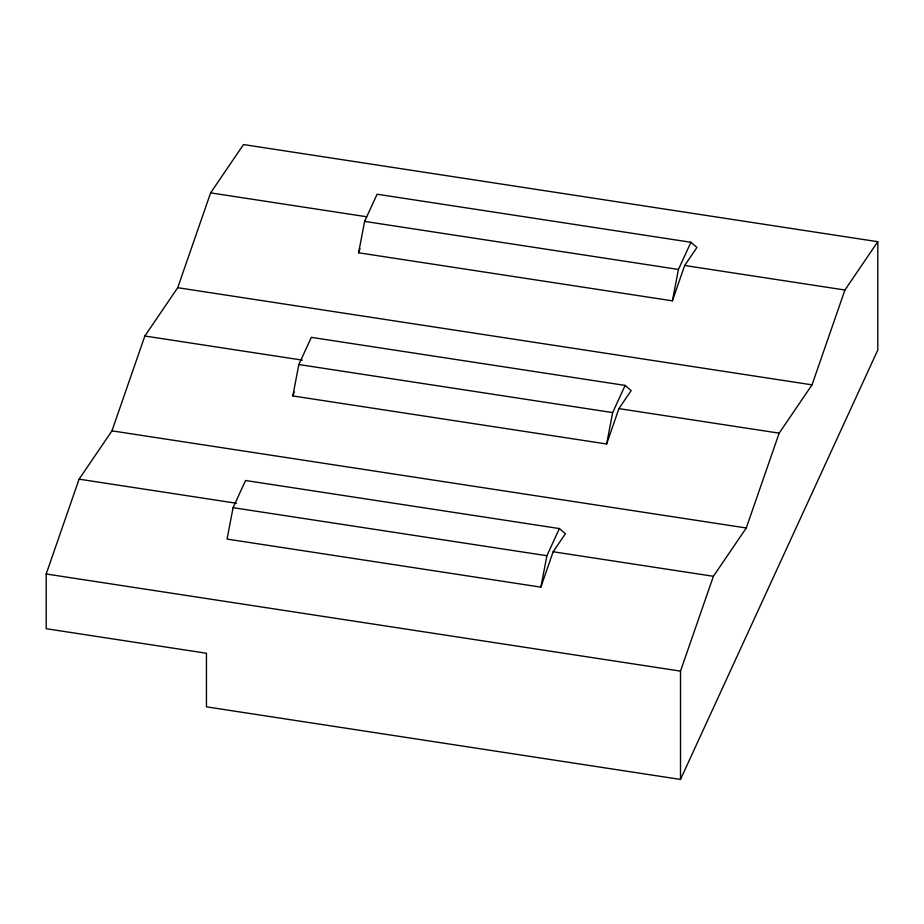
<?xml version="1.0" encoding="UTF-8"?>
<svg xmlns="http://www.w3.org/2000/svg" width="924" height="924" viewBox="0 0 924 924"><rect width="100%" height="100%" fill="white"/><g stroke="black" fill="none" stroke-linecap="round" stroke-linejoin="round"><path stroke-width="1.39" d="M233.079 507.669L227.061 539.073L540.875 587.133L553.141 551.755L565.407 533.737L559.378 528.563L245.565 480.503L233.079 507.669L546.893 555.728L559.378 528.563M292.827 395.934L298.856 364.53L311.342 337.352L625.144 385.412L631.173 390.598L618.907 408.616L606.641 443.994L292.827 395.934L294.248 391.845M358.593 252.783L364.622 221.39L377.108 194.213L690.921 242.273L696.939 247.447L684.672 265.477L672.406 300.843L358.593 252.783L360.014 248.706M540.875 587.133L546.893 555.728M606.641 443.994L612.658 412.589L625.144 385.412M672.406 300.843L678.435 269.45L690.921 242.273M46.2 573.989L79.083 479.163L111.966 430.85L144.849 336.013L177.731 287.699L210.614 192.873L243.497 144.56L877.8 241.707L877.8 350.011L680.503 779.44L206.445 706.837L206.445 653.256L46.2 628.713L46.2 573.989L680.503 671.124L713.386 576.299L746.269 527.985L779.151 433.16L812.034 384.846L844.917 290.021L877.8 241.707M210.614 192.873L366.609 216.759M684.672 265.477L844.917 290.021M364.622 221.39L678.435 269.45M177.731 287.699L812.034 384.846M144.849 336.013L302.264 360.117M618.907 408.616L779.151 433.16M298.856 364.53L612.658 412.589M111.966 430.85L746.269 527.985M79.083 479.163L236.486 503.268M553.141 551.755L713.386 576.299M680.503 671.124L680.503 779.44"/></g></svg>
